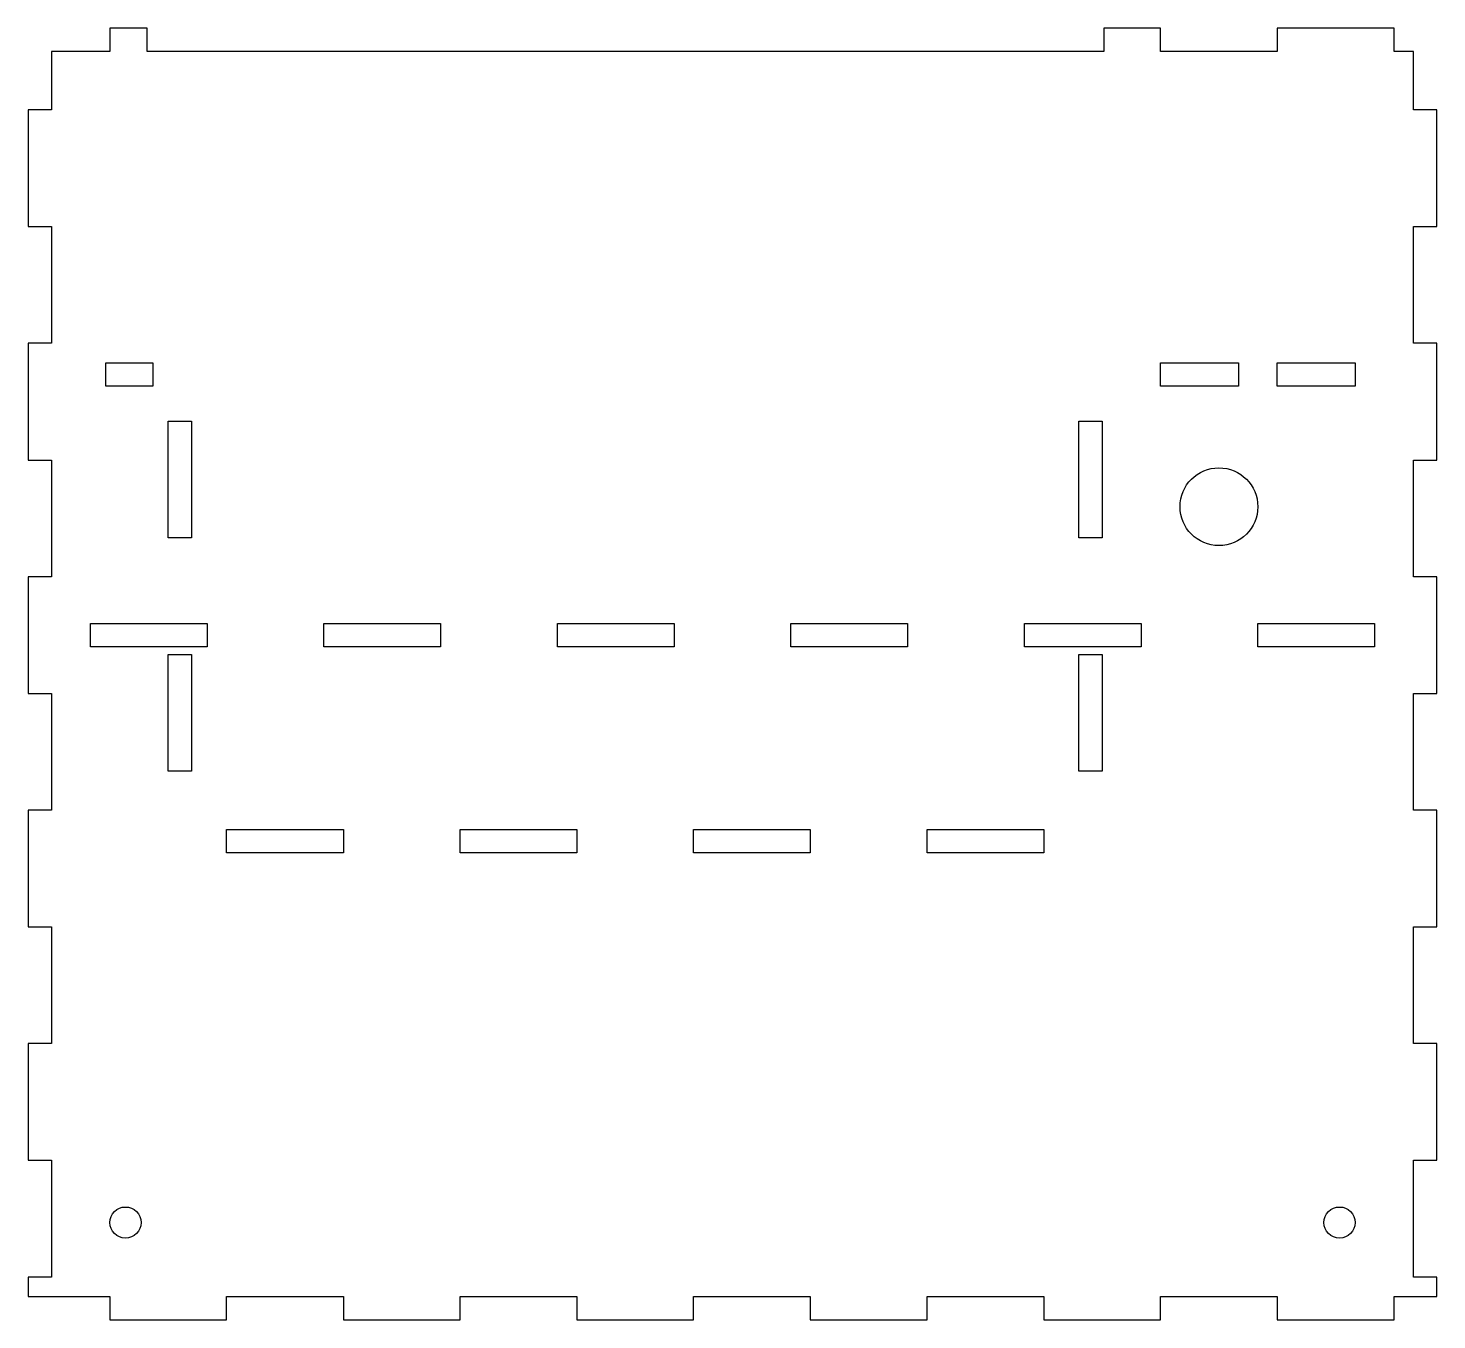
# Model space of a CAD drawing. Header units: millimetres. Extents: x -78 to 103, y -78 to 88.
import ezdxf

# ---------------------------------------------------------------- set-up
doc = ezdxf.new("R2010")
doc.units = ezdxf.units.MM

msp = doc.modelspace()

# ---------------------------------------------------------------- linework, layer by layer
for points in [[(-62.7, 85), (-62.7, 88), (-67.5, 88), (-67.5, 85), (-75, 85), (-75, 77.5), (-78, 77.5), (-78, 62.5), (-75, 62.5), (-75, 47.5), (-78, 47.5), (-78, 32.5), (-75, 32.5), (-75, 17.5), (-78, 17.5), (-78, 2.5), (-75, 2.5), (-75, -12.5), (-78, -12.5), (-78, -27.5), (-75, -27.5), (-75, -42.5), (-78, -42.5), (-78, -57.5), (-75, -57.5), (-75, -72.5), (-78, -72.5), (-78, -75), (-67.5, -75), (-67.5, -78), (-52.5, -78), (-52.5, -75), (-37.5, -75), (-37.5, -78), (-22.5, -78), (-22.5, -75), (-7.5, -75), (-7.5, -78), (7.5, -78), (7.5, -75), (22.5, -75), (22.5, -78), (37.5, -78), (37.5, -75), (52.5, -75), (52.5, -78), (67.5, -78), (67.5, -75), (82.5, -75), (82.5, -78), (97.5, -78), (97.5, -75), (103, -75), (103, -72.5), (100, -72.5), (100, -57.5), (103, -57.5), (103, -42.5), (100, -42.5), (100, -27.5), (103, -27.5), (103, -12.5), (100, -12.5), (100, 2.5), (103, 2.5), (103, 17.5), (100, 17.5), (100, 32.5), (103, 32.5), (103, 47.5), (100, 47.5), (100, 62.5), (103, 62.5), (103, 77.5), (100, 77.5), (100, 85), (97.5, 85), (97.5, 88), (82.5, 88), (82.5, 85), (67.5, 85), (67.5, 88), (60.2, 88), (60.2, 85)], [(-68, 45), (-62, 45), (-62, 42), (-68, 42)], [(77.5, 45), (77.5, 42), (67.5, 42), (67.5, 45)], [(92.5, 45), (92.5, 42), (82.5, 42), (82.5, 45)], [(-60, 37.5), (-57, 37.5), (-57, 22.5), (-60, 22.5)], [(57, 37.5), (60, 37.5), (60, 22.5), (57, 22.5)], [(-70, 8.5), (-70, 11.5), (-55, 11.5), (-55, 8.5)], [(-25, 11.5), (-25, 8.5), (-40, 8.5), (-40, 11.5)], [(5, 11.5), (5, 8.5), (-10, 8.5), (-10, 11.5)], [(35, 11.5), (35, 8.5), (20, 8.5), (20, 11.5)], [(65, 11.5), (65, 8.5), (50, 8.5), (50, 11.5)], [(95, 11.5), (95, 8.5), (80, 8.5), (80, 11.5)], [(-60, -7.5), (-60, 7.5), (-57, 7.5), (-57, -7.5)], [(57, 7.5), (60, 7.5), (60, -7.5), (57, -7.5)], [(-52.5, -18), (-52.5, -15), (-37.5, -15), (-37.5, -18)], [(-22.5, -18), (-22.5, -15), (-7.5, -15), (-7.5, -18)], [(7.5, -18), (7.5, -15), (22.5, -15), (22.5, -18)], [(37.5, -18), (37.5, -15), (52.5, -15), (52.5, -18)]]:
    msp.add_lwpolyline(points, close=True)
for centre, radius in [((75, 26.5), 5), ((-65.5, -65.5), 2), ((90.5, -65.5), 2)]:
    msp.add_circle(centre, radius)

doc.saveas('drawing.dxf')
